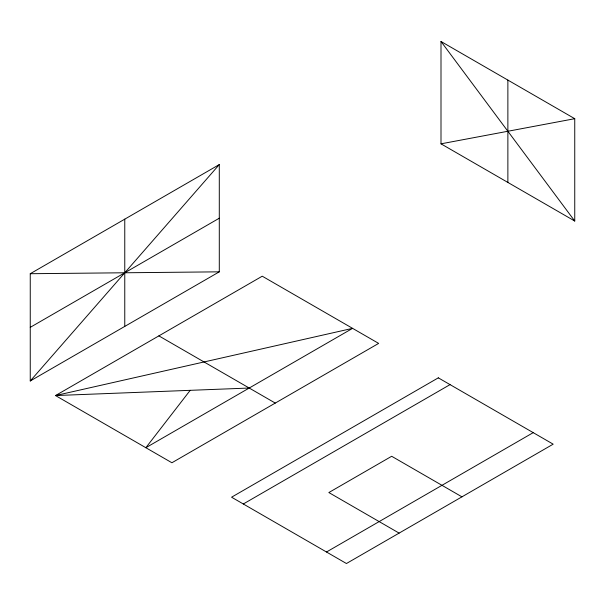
<?xml version="1.0" encoding="UTF-8"?>
<svg xmlns="http://www.w3.org/2000/svg" width="605" height="605" viewBox="0 0 605 605"><rect width="100%" height="100%" fill="white"/><g stroke="black" fill="none" stroke-linecap="round" stroke-linejoin="round"><path stroke-width="0.91" d="M190.197 390.331L145.85 447.715L352.586 328.356L55.509 395.557L171.911 462.757L378.647 343.398L262.245 276.198L55.509 395.557L249.222 388.039M30.25 380.976L219.29 164.583L219.29 271.834L30.25 380.976L30.25 273.717L219.29 164.583M30.25 327.35L219.29 218.208M243.308 503.98L450.044 384.621M326.481 552.002L533.217 432.643M441 143.831L574.75 118.693L574.75 221.044L441 143.831L441 41.48L574.75 118.693M30.25 273.717L219.29 271.834M461.94 496.841L391.677 456.276L328.848 492.546L399.111 533.111M158.873 335.881L275.275 403.081M441 41.48L574.75 221.044M507.875 80.087L507.875 182.438M124.766 219.146L124.766 326.405M438.307 377.845L231.571 497.204L346.438 563.52L553.174 444.168L438.307 377.845"/></g></svg>
